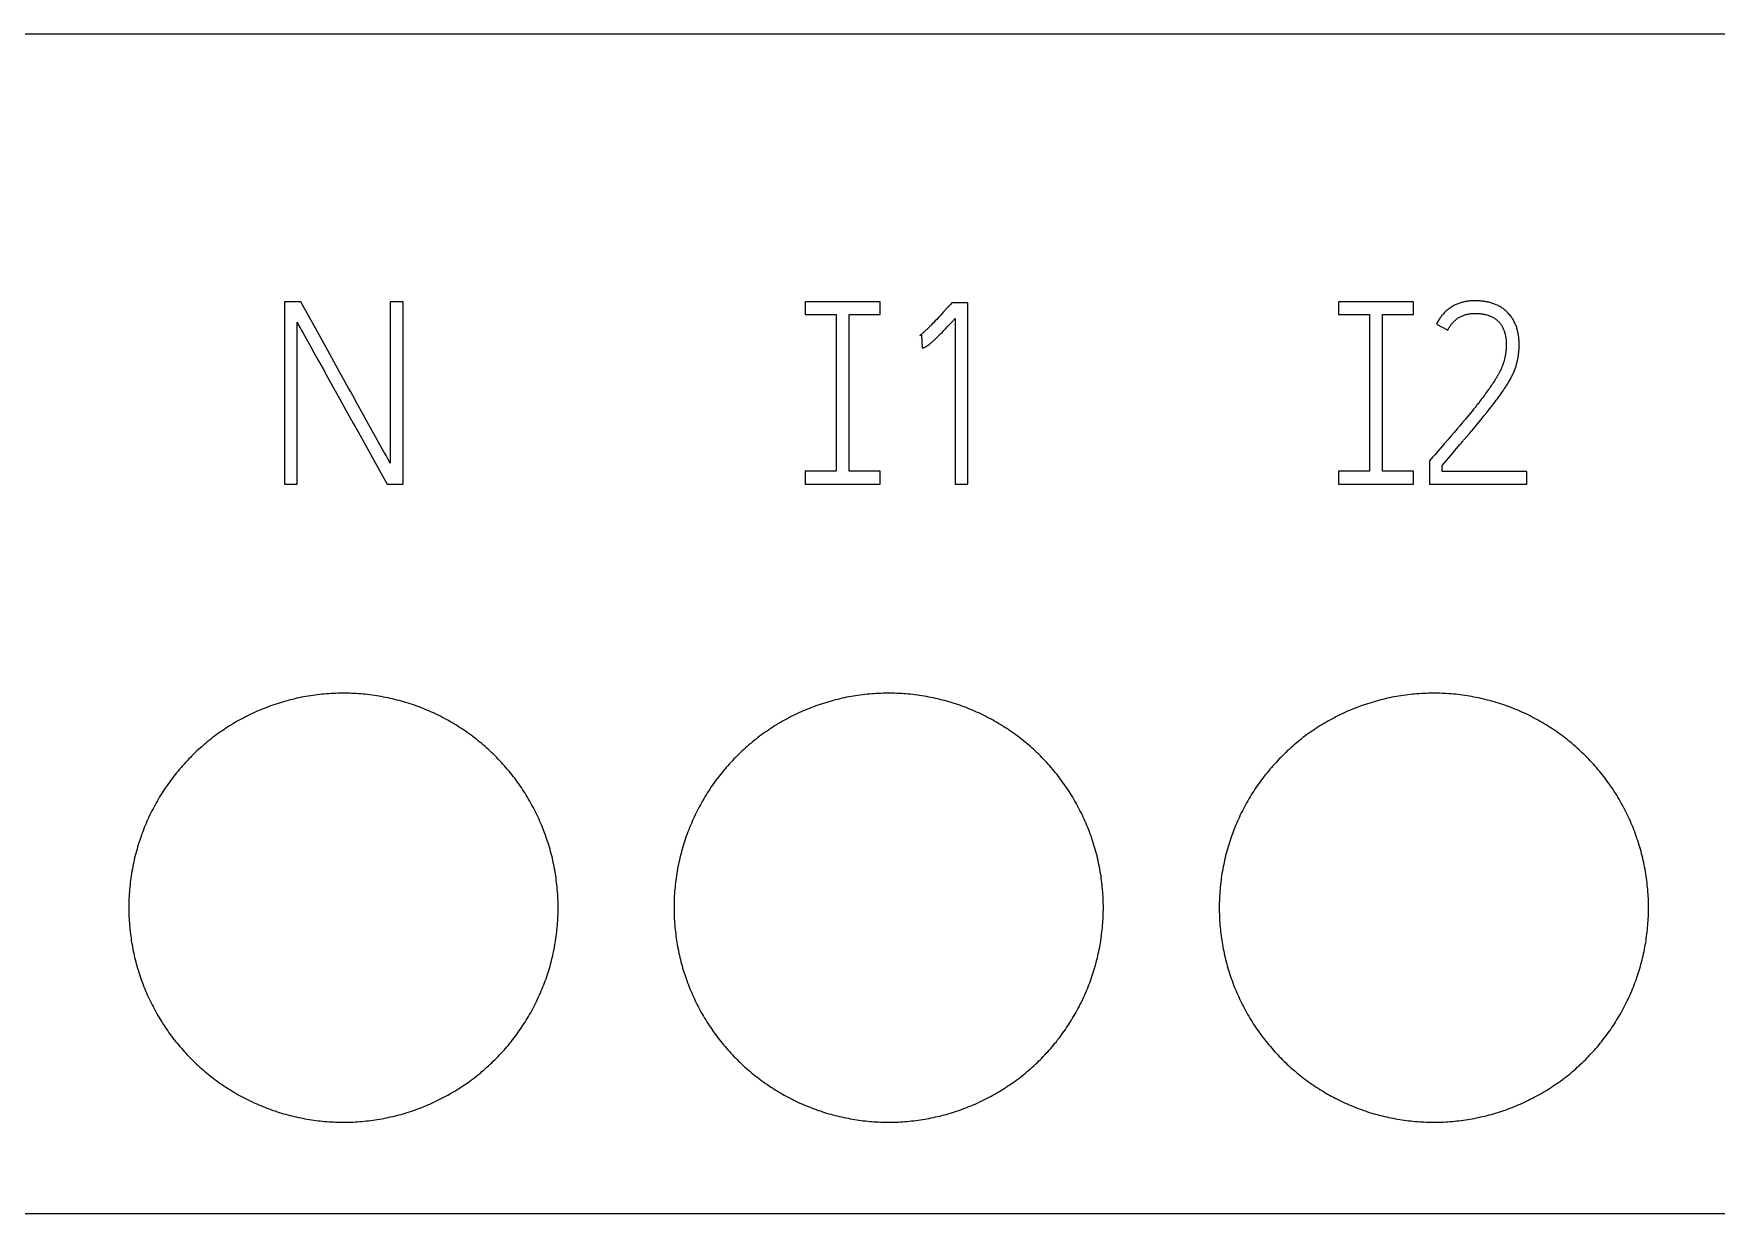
# Model space of a CAD drawing. Extents: x 0 to 420, y 0 to 297.
# Drawn here: x 116.96 to 132.64, y 219.64 to 230.64 of the extents above; entities that cross this region are included whole.
import ezdxf

# ---------------------------------------------------------------- set-up
doc = ezdxf.new("R2010")
doc.units = 0
doc.header["$LTSCALE"] = 23.1
doc.layers.add('10000_FRONT', color=7, linetype='CONTINUOUS')
doc.layers.add('10500_FRONT_LABELING', color=7, linetype='CONTINUOUS')

msp = doc.modelspace()

# ---------------------------------------------------------------- linework, layer by layer
at = {"layer": '10000_FRONT', "color": 7, "linetype": 'CONTINUOUS'}
for p, q in [((109.716, 230.642), (145.216, 230.642)), ((109.716, 219.642), (145.216, 219.642))]:
    msp.add_line(p, q, dxfattribs=at)
for points in [[(121.846, 222.492), (121.846, 222.514), (121.845, 222.535), (121.845, 222.556), (121.844, 222.578), (121.843, 222.599), (121.842, 222.62), (121.84, 222.641), (121.838, 222.663), (121.836, 222.684), (121.834, 222.705), (121.832, 222.726), (121.829, 222.747), (121.827, 222.768), (121.824, 222.789), (121.82, 222.809), (121.817, 222.83), (121.813, 222.851), (121.809, 222.872), (121.805, 222.893), (121.801, 222.913), (121.796, 222.934), (121.792, 222.955), (121.787, 222.975), (121.781, 222.996), (121.776, 223.016), (121.77, 223.037), (121.764, 223.057), (121.758, 223.077), (121.752, 223.098), (121.745, 223.118), (121.738, 223.138), (121.731, 223.159), (121.724, 223.179), (121.717, 223.199), (121.709, 223.219), (121.701, 223.239), (121.693, 223.258), (121.685, 223.278), (121.676, 223.297), (121.668, 223.317), (121.659, 223.336), (121.65, 223.355), (121.641, 223.374), (121.631, 223.393), (121.622, 223.412), (121.612, 223.431), (121.602, 223.449), (121.592, 223.468), (121.581, 223.486), (121.571, 223.505), (121.56, 223.523), (121.549, 223.541), (121.538, 223.559), (121.526, 223.577), (121.515, 223.594), (121.503, 223.612), (121.491, 223.63), (121.479, 223.647), (121.466, 223.664), (121.454, 223.682), (121.441, 223.699), (121.428, 223.716), (121.415, 223.733), (121.401, 223.749), (121.388, 223.766), (121.374, 223.782), (121.36, 223.799), (121.346, 223.815), (121.332, 223.831), (121.318, 223.846), (121.303, 223.862), (121.288, 223.877), (121.274, 223.893), (121.259, 223.908), (121.244, 223.923), (121.228, 223.937), (121.213, 223.952), (121.197, 223.966), (121.182, 223.981), (121.166, 223.995), (121.15, 224.009), (121.134, 224.022), (121.117, 224.036), (121.101, 224.049), (121.084, 224.063), (121.068, 224.076), (121.051, 224.089), (121.034, 224.101), (121.017, 224.114), (120.999, 224.126), (120.982, 224.138), (120.964, 224.15), (120.946, 224.162), (120.928, 224.174), (120.91, 224.186), (120.892, 224.197), (120.873, 224.208), (120.855, 224.219), (120.836, 224.23), (120.818, 224.24), (120.799, 224.25), (120.78, 224.261), (120.761, 224.27), (120.742, 224.28), (120.723, 224.29), (120.704, 224.299), (120.685, 224.308), (120.665, 224.317), (120.646, 224.325), (120.627, 224.334), (120.607, 224.342), (120.587, 224.35), (120.567, 224.358), (120.548, 224.365), (120.528, 224.372), (120.508, 224.38), (120.488, 224.387), (120.467, 224.393), (120.447, 224.4), (120.427, 224.406), (120.406, 224.412), (120.386, 224.418), (120.365, 224.424), (120.344, 224.429), (120.324, 224.434), (120.303, 224.439), (120.282, 224.444), (120.261, 224.449), (120.24, 224.453), (120.218, 224.457), (120.197, 224.461), (120.176, 224.465), (120.155, 224.468), (120.134, 224.471), (120.113, 224.474), (120.092, 224.477), (120.07, 224.48), (120.049, 224.482), (120.028, 224.484), (120.007, 224.486), (119.986, 224.487), (119.964, 224.489), (119.943, 224.49), (119.922, 224.491), (119.901, 224.492), (119.879, 224.492), (119.858, 224.492), (119.837, 224.492), (119.816, 224.492), (119.794, 224.492), (119.773, 224.491), (119.752, 224.49), (119.73, 224.489), (119.709, 224.488), (119.688, 224.486), (119.666, 224.484), (119.645, 224.482), (119.623, 224.48), (119.602, 224.477), (119.581, 224.475), (119.559, 224.472), (119.538, 224.469), (119.517, 224.465), (119.496, 224.462), (119.475, 224.458), (119.454, 224.454), (119.433, 224.449), (119.412, 224.445), (119.391, 224.44), (119.371, 224.435), (119.35, 224.43), (119.329, 224.425), (119.309, 224.419), (119.288, 224.413), (119.268, 224.407), (119.248, 224.401), (119.227, 224.394), (119.207, 224.388), (119.187, 224.381), (119.167, 224.374), (119.147, 224.366), (119.127, 224.359), (119.107, 224.351), (119.088, 224.343), (119.068, 224.335), (119.048, 224.327), (119.029, 224.318), (119.009, 224.309), (118.99, 224.3), (118.97, 224.291), (118.951, 224.281), (118.932, 224.271), (118.913, 224.261), (118.894, 224.251), (118.875, 224.241), (118.856, 224.231), (118.838, 224.22), (118.82, 224.209), (118.801, 224.198)], [(126.926, 222.492), (126.926, 222.514), (126.925, 222.535), (126.925, 222.556), (126.924, 222.578), (126.923, 222.599), (126.922, 222.62), (126.92, 222.641), (126.918, 222.663), (126.916, 222.684), (126.914, 222.705), (126.912, 222.726), (126.909, 222.747), (126.907, 222.768), (126.904, 222.789), (126.9, 222.809), (126.897, 222.83), (126.893, 222.851), (126.889, 222.872), (126.885, 222.893), (126.881, 222.913), (126.876, 222.934), (126.872, 222.955), (126.867, 222.975), (126.861, 222.996), (126.856, 223.016), (126.85, 223.037), (126.844, 223.057), (126.838, 223.077), (126.832, 223.098), (126.825, 223.118), (126.818, 223.138), (126.811, 223.159), (126.804, 223.179), (126.797, 223.199), (126.789, 223.219), (126.781, 223.239), (126.773, 223.258), (126.765, 223.278), (126.756, 223.297), (126.748, 223.317), (126.739, 223.336), (126.73, 223.355), (126.721, 223.374), (126.711, 223.393), (126.702, 223.412), (126.692, 223.431), (126.682, 223.449), (126.672, 223.468), (126.661, 223.486), (126.651, 223.505), (126.64, 223.523), (126.629, 223.541), (126.618, 223.559), (126.606, 223.577), (126.595, 223.594), (126.583, 223.612), (126.571, 223.63), (126.559, 223.647), (126.546, 223.664), (126.534, 223.682), (126.521, 223.699), (126.508, 223.716), (126.495, 223.733), (126.481, 223.749), (126.468, 223.766), (126.454, 223.782), (126.44, 223.799), (126.426, 223.815), (126.412, 223.831), (126.398, 223.846), (126.383, 223.862), (126.368, 223.877), (126.354, 223.893), (126.339, 223.908), (126.324, 223.923), (126.308, 223.937), (126.293, 223.952), (126.277, 223.966), (126.262, 223.981), (126.246, 223.995), (126.23, 224.009), (126.214, 224.022), (126.197, 224.036), (126.181, 224.049), (126.164, 224.063), (126.148, 224.076), (126.131, 224.089), (126.114, 224.101), (126.097, 224.114), (126.079, 224.126), (126.062, 224.138), (126.044, 224.15), (126.026, 224.162), (126.008, 224.174), (125.99, 224.186), (125.972, 224.197), (125.953, 224.208), (125.935, 224.219), (125.916, 224.23), (125.898, 224.24), (125.879, 224.25), (125.86, 224.261), (125.841, 224.27), (125.822, 224.28), (125.803, 224.29), (125.784, 224.299), (125.765, 224.308), (125.745, 224.317), (125.726, 224.325), (125.707, 224.334), (125.687, 224.342), (125.667, 224.35), (125.647, 224.358), (125.628, 224.365), (125.608, 224.372), (125.588, 224.38), (125.568, 224.387), (125.547, 224.393), (125.527, 224.4), (125.507, 224.406), (125.486, 224.412), (125.466, 224.418), (125.445, 224.424), (125.424, 224.429), (125.404, 224.434), (125.383, 224.439), (125.362, 224.444), (125.341, 224.449), (125.32, 224.453), (125.298, 224.457), (125.277, 224.461), (125.256, 224.465), (125.235, 224.468), (125.214, 224.471), (125.193, 224.474), (125.172, 224.477), (125.15, 224.48), (125.129, 224.482), (125.108, 224.484), (125.087, 224.486), (125.066, 224.487), (125.044, 224.489), (125.023, 224.49), (125.002, 224.491), (124.981, 224.492), (124.959, 224.492), (124.938, 224.492), (124.917, 224.492), (124.896, 224.492), (124.874, 224.492), (124.853, 224.491), (124.832, 224.49), (124.81, 224.489), (124.789, 224.488), (124.768, 224.486), (124.746, 224.484), (124.725, 224.482), (124.703, 224.48), (124.682, 224.477), (124.661, 224.475), (124.639, 224.472), (124.618, 224.469), (124.597, 224.465), (124.576, 224.462), (124.555, 224.458), (124.534, 224.454), (124.513, 224.449), (124.492, 224.445), (124.471, 224.44), (124.451, 224.435), (124.43, 224.43), (124.409, 224.425), (124.389, 224.419), (124.368, 224.413), (124.348, 224.407), (124.328, 224.401), (124.307, 224.394), (124.287, 224.388), (124.267, 224.381), (124.247, 224.374), (124.227, 224.366), (124.207, 224.359), (124.187, 224.351), (124.168, 224.343), (124.148, 224.335), (124.128, 224.327), (124.109, 224.318), (124.089, 224.309), (124.07, 224.3), (124.05, 224.291), (124.031, 224.281), (124.012, 224.271), (123.993, 224.261), (123.974, 224.251), (123.955, 224.241), (123.936, 224.231), (123.918, 224.22), (123.9, 224.209), (123.881, 224.198)], [(132.006, 222.492), (132.006, 222.514), (132.005, 222.535), (132.005, 222.556), (132.004, 222.578), (132.003, 222.599), (132.002, 222.62), (132, 222.641), (131.998, 222.663), (131.996, 222.684), (131.994, 222.705), (131.992, 222.726), (131.989, 222.747), (131.987, 222.768), (131.984, 222.789), (131.98, 222.809), (131.977, 222.83), (131.973, 222.851), (131.969, 222.872), (131.965, 222.893), (131.961, 222.913), (131.956, 222.934), (131.952, 222.955), (131.947, 222.975), (131.941, 222.996), (131.936, 223.016), (131.93, 223.037), (131.924, 223.057), (131.918, 223.077), (131.912, 223.098), (131.905, 223.118), (131.898, 223.138), (131.891, 223.159), (131.884, 223.179), (131.877, 223.199), (131.869, 223.219), (131.861, 223.239), (131.853, 223.258), (131.845, 223.278), (131.836, 223.297), (131.828, 223.317), (131.819, 223.336), (131.81, 223.355), (131.801, 223.374), (131.791, 223.393), (131.782, 223.412), (131.772, 223.431), (131.762, 223.449), (131.752, 223.468), (131.741, 223.486), (131.731, 223.505), (131.72, 223.523), (131.709, 223.541), (131.698, 223.559), (131.686, 223.577), (131.675, 223.594), (131.663, 223.612), (131.651, 223.63), (131.639, 223.647), (131.626, 223.664), (131.614, 223.682), (131.601, 223.699), (131.588, 223.716), (131.575, 223.733), (131.561, 223.749), (131.548, 223.766), (131.534, 223.782), (131.52, 223.799), (131.506, 223.815), (131.492, 223.831), (131.478, 223.846), (131.463, 223.862), (131.448, 223.877), (131.434, 223.893), (131.419, 223.908), (131.404, 223.923), (131.388, 223.937), (131.373, 223.952), (131.357, 223.966), (131.342, 223.981), (131.326, 223.995), (131.31, 224.009), (131.294, 224.022), (131.277, 224.036), (131.261, 224.049), (131.244, 224.063), (131.228, 224.076), (131.211, 224.089), (131.194, 224.101), (131.177, 224.114), (131.159, 224.126), (131.142, 224.138), (131.124, 224.15), (131.106, 224.162), (131.088, 224.174), (131.07, 224.186), (131.052, 224.197), (131.033, 224.208), (131.015, 224.219), (130.996, 224.23), (130.978, 224.24), (130.959, 224.25), (130.94, 224.261), (130.921, 224.27), (130.902, 224.28), (130.883, 224.29), (130.864, 224.299), (130.845, 224.308), (130.825, 224.317), (130.806, 224.325), (130.787, 224.334), (130.767, 224.342), (130.747, 224.35), (130.727, 224.358), (130.708, 224.365), (130.688, 224.372), (130.668, 224.38), (130.648, 224.387), (130.627, 224.393), (130.607, 224.4), (130.587, 224.406), (130.566, 224.412), (130.546, 224.418), (130.525, 224.424), (130.504, 224.429), (130.484, 224.434), (130.463, 224.439), (130.442, 224.444), (130.421, 224.449), (130.4, 224.453), (130.378, 224.457), (130.357, 224.461), (130.336, 224.465), (130.315, 224.468), (130.294, 224.471), (130.273, 224.474), (130.252, 224.477), (130.23, 224.48), (130.209, 224.482), (130.188, 224.484), (130.167, 224.486), (130.146, 224.487), (130.124, 224.489), (130.103, 224.49), (130.082, 224.491), (130.061, 224.492), (130.039, 224.492), (130.018, 224.492), (129.997, 224.492), (129.976, 224.492), (129.954, 224.492), (129.933, 224.491), (129.912, 224.49), (129.89, 224.489), (129.869, 224.488), (129.848, 224.486), (129.826, 224.484), (129.805, 224.482), (129.783, 224.48), (129.762, 224.477), (129.741, 224.475), (129.719, 224.472), (129.698, 224.469), (129.677, 224.465), (129.656, 224.462), (129.635, 224.458), (129.614, 224.454), (129.593, 224.449), (129.572, 224.445), (129.551, 224.44), (129.531, 224.435), (129.51, 224.43), (129.489, 224.425), (129.469, 224.419), (129.448, 224.413), (129.428, 224.407), (129.408, 224.401), (129.387, 224.394), (129.367, 224.388), (129.347, 224.381), (129.327, 224.374), (129.307, 224.366), (129.287, 224.359), (129.267, 224.351), (129.248, 224.343), (129.228, 224.335), (129.208, 224.327), (129.189, 224.318), (129.169, 224.309), (129.15, 224.3), (129.13, 224.291), (129.111, 224.281), (129.092, 224.271), (129.073, 224.261), (129.054, 224.251), (129.035, 224.241), (129.016, 224.231), (128.998, 224.22), (128.98, 224.209), (128.961, 224.198)], [(118.801, 224.198), (118.783, 224.187), (118.765, 224.175), (118.747, 224.164), (118.73, 224.152), (118.712, 224.14), (118.695, 224.128), (118.677, 224.116), (118.66, 224.103), (118.643, 224.091), (118.626, 224.078), (118.61, 224.065), (118.593, 224.052), (118.577, 224.038), (118.56, 224.025), (118.544, 224.011), (118.528, 223.997), (118.512, 223.983), (118.496, 223.968), (118.48, 223.954), (118.465, 223.939), (118.449, 223.924), (118.434, 223.909), (118.419, 223.894), (118.404, 223.879), (118.389, 223.863), (118.375, 223.847), (118.36, 223.832), (118.346, 223.816), (118.332, 223.8), (118.318, 223.784), (118.305, 223.767), (118.291, 223.751), (118.278, 223.734), (118.265, 223.718), (118.252, 223.701), (118.239, 223.684), (118.227, 223.667), (118.214, 223.649), (118.202, 223.632), (118.19, 223.615), (118.178, 223.597), (118.167, 223.579), (118.155, 223.562), (118.144, 223.544), (118.133, 223.525), (118.122, 223.507), (118.112, 223.489), (118.101, 223.47), (118.091, 223.452), (118.081, 223.433), (118.071, 223.414), (118.061, 223.395), (118.051, 223.376), (118.042, 223.357), (118.033, 223.337), (118.024, 223.318), (118.015, 223.298), (118.007, 223.279), (117.998, 223.259), (117.99, 223.239), (117.983, 223.22), (117.975, 223.2), (117.968, 223.18), (117.96, 223.16), (117.953, 223.14), (117.947, 223.12), (117.94, 223.1), (117.934, 223.08), (117.928, 223.059), (117.922, 223.039), (117.916, 223.019), (117.911, 222.998), (117.905, 222.978), (117.9, 222.957), (117.896, 222.937), (117.891, 222.916), (117.887, 222.895), (117.882, 222.875), (117.879, 222.854), (117.875, 222.833), (117.871, 222.812), (117.868, 222.791), (117.865, 222.77), (117.862, 222.749), (117.859, 222.727), (117.857, 222.706), (117.855, 222.685), (117.853, 222.663), (117.851, 222.642), (117.85, 222.621), (117.848, 222.599), (117.847, 222.578), (117.847, 222.557), (117.846, 222.535), (117.846, 222.514), (117.846, 222.492)], [(123.881, 224.198), (123.863, 224.187), (123.845, 224.175), (123.827, 224.164), (123.81, 224.152), (123.792, 224.14), (123.775, 224.128), (123.757, 224.116), (123.74, 224.103), (123.723, 224.091), (123.706, 224.078), (123.69, 224.065), (123.673, 224.052), (123.657, 224.038), (123.64, 224.025), (123.624, 224.011), (123.608, 223.997), (123.592, 223.983), (123.576, 223.968), (123.56, 223.954), (123.545, 223.939), (123.529, 223.924), (123.514, 223.909), (123.499, 223.894), (123.484, 223.879), (123.469, 223.863), (123.455, 223.847), (123.44, 223.832), (123.426, 223.816), (123.412, 223.8), (123.398, 223.784), (123.385, 223.767), (123.371, 223.751), (123.358, 223.734), (123.345, 223.718), (123.332, 223.701), (123.319, 223.684), (123.307, 223.667), (123.294, 223.649), (123.282, 223.632), (123.27, 223.615), (123.258, 223.597), (123.247, 223.579), (123.235, 223.562), (123.224, 223.544), (123.213, 223.525), (123.202, 223.507), (123.192, 223.489), (123.181, 223.47), (123.171, 223.452), (123.161, 223.433), (123.151, 223.414), (123.141, 223.395), (123.131, 223.376), (123.122, 223.357), (123.113, 223.337), (123.104, 223.318), (123.095, 223.298), (123.087, 223.279), (123.078, 223.259), (123.07, 223.239), (123.063, 223.22), (123.055, 223.2), (123.048, 223.18), (123.04, 223.16), (123.033, 223.14), (123.027, 223.12), (123.02, 223.1), (123.014, 223.08), (123.008, 223.059), (123.002, 223.039), (122.996, 223.019), (122.991, 222.998), (122.985, 222.978), (122.98, 222.957), (122.976, 222.937), (122.971, 222.916), (122.967, 222.895), (122.962, 222.875), (122.959, 222.854), (122.955, 222.833), (122.951, 222.812), (122.948, 222.791), (122.945, 222.77), (122.942, 222.749), (122.939, 222.727), (122.937, 222.706), (122.935, 222.685), (122.933, 222.663), (122.931, 222.642), (122.93, 222.621), (122.928, 222.599), (122.927, 222.578), (122.927, 222.557), (122.926, 222.535), (122.926, 222.514), (122.926, 222.492)], [(128.961, 224.198), (128.943, 224.187), (128.925, 224.175), (128.907, 224.164), (128.89, 224.152), (128.872, 224.14), (128.855, 224.128), (128.837, 224.116), (128.82, 224.103), (128.803, 224.091), (128.786, 224.078), (128.77, 224.065), (128.753, 224.052), (128.737, 224.038), (128.72, 224.025), (128.704, 224.011), (128.688, 223.997), (128.672, 223.983), (128.656, 223.968), (128.64, 223.954), (128.625, 223.939), (128.609, 223.924), (128.594, 223.909), (128.579, 223.894), (128.564, 223.879), (128.549, 223.863), (128.535, 223.847), (128.52, 223.832), (128.506, 223.816), (128.492, 223.8), (128.478, 223.784), (128.465, 223.767), (128.451, 223.751), (128.438, 223.734), (128.425, 223.718), (128.412, 223.701), (128.399, 223.684), (128.387, 223.667), (128.374, 223.649), (128.362, 223.632), (128.35, 223.615), (128.338, 223.597), (128.327, 223.579), (128.315, 223.562), (128.304, 223.544), (128.293, 223.525), (128.282, 223.507), (128.272, 223.489), (128.261, 223.47), (128.251, 223.452), (128.241, 223.433), (128.231, 223.414), (128.221, 223.395), (128.211, 223.376), (128.202, 223.357), (128.193, 223.337), (128.184, 223.318), (128.175, 223.298), (128.167, 223.279), (128.158, 223.259), (128.15, 223.239), (128.143, 223.22), (128.135, 223.2), (128.128, 223.18), (128.12, 223.16), (128.113, 223.14), (128.107, 223.12), (128.1, 223.1), (128.094, 223.08), (128.088, 223.059), (128.082, 223.039), (128.076, 223.019), (128.071, 222.998), (128.065, 222.978), (128.06, 222.957), (128.056, 222.937), (128.051, 222.916), (128.047, 222.895), (128.042, 222.875), (128.039, 222.854), (128.035, 222.833), (128.031, 222.812), (128.028, 222.791), (128.025, 222.77), (128.022, 222.749), (128.019, 222.727), (128.017, 222.706), (128.015, 222.685), (128.013, 222.663), (128.011, 222.642), (128.01, 222.621), (128.008, 222.599), (128.007, 222.578), (128.007, 222.557), (128.006, 222.535), (128.006, 222.514), (128.006, 222.492)], [(117.846, 222.492), (117.846, 222.472), (117.846, 222.451), (117.847, 222.431), (117.847, 222.41), (117.848, 222.39), (117.849, 222.37), (117.851, 222.349), (117.852, 222.329), (117.854, 222.309), (117.856, 222.288), (117.858, 222.268), (117.861, 222.248), (117.863, 222.228), (117.866, 222.208), (117.869, 222.188), (117.872, 222.168), (117.876, 222.148), (117.879, 222.128), (117.883, 222.108), (117.887, 222.088), (117.891, 222.068), (117.896, 222.048), (117.9, 222.028), (117.905, 222.008), (117.91, 221.989), (117.915, 221.969), (117.921, 221.949), (117.926, 221.93), (117.932, 221.91), (117.938, 221.891), (117.945, 221.871), (117.951, 221.851), (117.958, 221.832), (117.965, 221.813), (117.972, 221.793), (117.979, 221.774), (117.986, 221.755), (117.994, 221.736), (118.002, 221.717), (118.01, 221.698), (118.018, 221.68), (118.027, 221.661), (118.035, 221.643), (118.044, 221.624), (118.053, 221.606), (118.062, 221.588), (118.071, 221.57), (118.081, 221.552), (118.09, 221.534), (118.1, 221.516), (118.11, 221.498), (118.12, 221.481), (118.131, 221.463), (118.141, 221.446), (118.152, 221.429), (118.163, 221.411), (118.174, 221.394), (118.185, 221.377), (118.197, 221.36), (118.208, 221.344), (118.22, 221.327), (118.232, 221.31), (118.244, 221.294), (118.257, 221.277), (118.269, 221.261), (118.282, 221.245), (118.295, 221.229), (118.308, 221.213), (118.322, 221.197), (118.335, 221.182), (118.348, 221.166), (118.362, 221.151), (118.376, 221.136), (118.39, 221.121), (118.404, 221.106), (118.418, 221.092), (118.433, 221.077), (118.447, 221.063), (118.462, 221.049), (118.476, 221.034), (118.491, 221.021), (118.506, 221.007), (118.522, 220.993), (118.537, 220.98), (118.552, 220.967), (118.568, 220.954), (118.584, 220.941), (118.6, 220.928), (118.616, 220.915), (118.632, 220.903), (118.648, 220.89), (118.665, 220.878), (118.681, 220.866), (118.698, 220.854), (118.715, 220.843), (118.732, 220.831), (118.749, 220.82), (118.766, 220.809), (118.784, 220.798), (118.801, 220.787), (118.819, 220.776), (118.837, 220.766), (118.855, 220.755), (118.872, 220.745), (118.89, 220.735), (118.909, 220.726), (118.927, 220.716), (118.945, 220.707), (118.963, 220.698), (118.982, 220.689), (119, 220.68), (119.019, 220.671), (119.037, 220.663), (119.056, 220.655), (119.075, 220.647), (119.094, 220.639), (119.113, 220.632), (119.132, 220.624), (119.151, 220.617), (119.17, 220.61), (119.189, 220.603), (119.209, 220.597), (119.228, 220.59), (119.247, 220.584), (119.267, 220.578), (119.287, 220.572), (119.306, 220.566), (119.326, 220.561), (119.346, 220.556), (119.366, 220.551), (119.386, 220.546), (119.406, 220.541), (119.427, 220.537), (119.447, 220.533), (119.467, 220.529), (119.487, 220.525), (119.508, 220.521), (119.528, 220.518), (119.548, 220.515), (119.569, 220.512), (119.589, 220.509), (119.609, 220.506), (119.63, 220.504), (119.65, 220.502), (119.67, 220.5), (119.691, 220.498), (119.711, 220.497), (119.731, 220.496), (119.752, 220.495), (119.772, 220.494), (119.793, 220.493), (119.813, 220.493), (119.833, 220.492), (119.854, 220.492), (119.874, 220.493), (119.895, 220.493), (119.915, 220.494), (119.936, 220.494), (119.956, 220.495), (119.977, 220.497), (119.997, 220.498), (120.018, 220.5), (120.038, 220.502), (120.059, 220.504), (120.08, 220.506), (120.1, 220.509), (120.121, 220.511), (120.141, 220.514), (120.161, 220.517), (120.182, 220.521), (120.202, 220.524), (120.222, 220.528), (120.242, 220.532), (120.262, 220.536), (120.282, 220.541), (120.302, 220.545), (120.322, 220.55), (120.342, 220.555), (120.362, 220.56), (120.382, 220.565), (120.401, 220.571), (120.421, 220.577), (120.44, 220.583), (120.46, 220.589), (120.479, 220.595), (120.498, 220.602), (120.518, 220.609), (120.537, 220.616), (120.556, 220.623), (120.575, 220.63), (120.594, 220.638), (120.613, 220.646), (120.632, 220.654), (120.651, 220.662), (120.67, 220.67), (120.689, 220.679), (120.707, 220.688), (120.726, 220.697), (120.744, 220.706)], [(120.744, 220.706), (120.763, 220.715), (120.781, 220.725), (120.799, 220.734), (120.817, 220.744), (120.835, 220.754), (120.853, 220.765), (120.871, 220.775), (120.888, 220.786), (120.906, 220.796), (120.923, 220.807), (120.94, 220.818), (120.957, 220.83), (120.974, 220.841), (120.991, 220.853), (121.007, 220.864), (121.024, 220.876), (121.04, 220.888), (121.057, 220.901), (121.073, 220.913), (121.089, 220.926), (121.105, 220.938), (121.121, 220.951), (121.136, 220.964), (121.152, 220.978), (121.167, 220.991), (121.182, 221.005), (121.198, 221.019), (121.213, 221.033), (121.228, 221.047), (121.242, 221.061), (121.257, 221.075), (121.272, 221.09), (121.286, 221.105), (121.3, 221.12), (121.314, 221.135), (121.328, 221.15), (121.342, 221.165), (121.355, 221.181), (121.369, 221.196), (121.382, 221.212), (121.395, 221.228), (121.408, 221.243), (121.42, 221.259), (121.433, 221.276), (121.445, 221.292), (121.457, 221.308), (121.469, 221.325), (121.481, 221.341), (121.493, 221.358), (121.504, 221.375), (121.515, 221.392), (121.527, 221.409), (121.538, 221.426), (121.548, 221.443), (121.559, 221.461), (121.569, 221.478), (121.58, 221.496), (121.59, 221.513), (121.6, 221.531), (121.609, 221.549), (121.619, 221.567), (121.628, 221.586), (121.638, 221.604), (121.647, 221.623), (121.655, 221.641), (121.664, 221.66), (121.673, 221.679), (121.681, 221.697), (121.689, 221.716), (121.697, 221.735), (121.704, 221.754), (121.712, 221.773), (121.719, 221.792), (121.726, 221.811), (121.733, 221.83), (121.74, 221.85), (121.746, 221.869), (121.752, 221.888), (121.758, 221.908), (121.764, 221.927), (121.77, 221.947), (121.775, 221.966), (121.78, 221.986), (121.785, 222.006), (121.79, 222.025), (121.795, 222.045), (121.799, 222.065), (121.804, 222.085), (121.808, 222.105), (121.812, 222.125), (121.815, 222.145), (121.819, 222.165), (121.822, 222.185), (121.825, 222.205), (121.828, 222.226), (121.83, 222.246), (121.833, 222.267), (121.835, 222.287), (121.837, 222.307), (121.839, 222.328), (121.84, 222.349), (121.842, 222.369), (121.843, 222.39), (121.844, 222.41), (121.845, 222.431), (121.845, 222.451), (121.846, 222.472), (121.846, 222.492)], [(122.926, 222.492), (122.926, 222.472), (122.926, 222.451), (122.927, 222.431), (122.927, 222.41), (122.928, 222.39), (122.929, 222.37), (122.931, 222.349), (122.932, 222.329), (122.934, 222.309), (122.936, 222.288), (122.938, 222.268), (122.941, 222.248), (122.943, 222.228), (122.946, 222.208), (122.949, 222.188), (122.952, 222.168), (122.956, 222.148), (122.959, 222.128), (122.963, 222.108), (122.967, 222.088), (122.971, 222.068), (122.976, 222.048), (122.98, 222.028), (122.985, 222.008), (122.99, 221.989), (122.995, 221.969), (123.001, 221.949), (123.006, 221.93), (123.012, 221.91), (123.018, 221.891), (123.025, 221.871), (123.031, 221.851), (123.038, 221.832), (123.045, 221.813), (123.052, 221.793), (123.059, 221.774), (123.066, 221.755), (123.074, 221.736), (123.082, 221.717), (123.09, 221.698), (123.098, 221.68), (123.107, 221.661), (123.115, 221.643), (123.124, 221.624), (123.133, 221.606), (123.142, 221.588), (123.151, 221.57), (123.161, 221.552), (123.17, 221.534), (123.18, 221.516), (123.19, 221.498), (123.2, 221.481), (123.211, 221.463), (123.221, 221.446), (123.232, 221.429), (123.243, 221.411), (123.254, 221.394), (123.265, 221.377), (123.277, 221.36), (123.288, 221.344), (123.3, 221.327), (123.312, 221.31), (123.324, 221.294), (123.337, 221.277), (123.349, 221.261), (123.362, 221.245), (123.375, 221.229), (123.388, 221.213), (123.402, 221.197), (123.415, 221.182), (123.428, 221.166), (123.442, 221.151), (123.456, 221.136), (123.47, 221.121), (123.484, 221.106), (123.498, 221.092), (123.513, 221.077), (123.527, 221.063), (123.542, 221.049), (123.556, 221.034), (123.571, 221.021), (123.586, 221.007), (123.602, 220.993), (123.617, 220.98), (123.632, 220.967), (123.648, 220.954), (123.664, 220.941), (123.68, 220.928), (123.696, 220.915), (123.712, 220.903), (123.728, 220.89), (123.745, 220.878), (123.761, 220.866), (123.778, 220.854), (123.795, 220.843), (123.812, 220.831), (123.829, 220.82), (123.846, 220.809), (123.864, 220.798), (123.881, 220.787), (123.899, 220.776), (123.917, 220.766), (123.935, 220.755), (123.952, 220.745), (123.97, 220.735), (123.989, 220.726), (124.007, 220.716), (124.025, 220.707), (124.043, 220.698), (124.062, 220.689), (124.08, 220.68), (124.099, 220.671), (124.117, 220.663), (124.136, 220.655), (124.155, 220.647), (124.174, 220.639), (124.193, 220.632), (124.212, 220.624), (124.231, 220.617), (124.25, 220.61), (124.269, 220.603), (124.289, 220.597), (124.308, 220.59), (124.327, 220.584), (124.347, 220.578), (124.367, 220.572), (124.386, 220.566), (124.406, 220.561), (124.426, 220.556), (124.446, 220.551), (124.466, 220.546), (124.486, 220.541), (124.507, 220.537), (124.527, 220.533), (124.547, 220.529), (124.567, 220.525), (124.588, 220.521), (124.608, 220.518), (124.628, 220.515), (124.649, 220.512), (124.669, 220.509), (124.689, 220.506), (124.71, 220.504), (124.73, 220.502), (124.75, 220.5), (124.771, 220.498), (124.791, 220.497), (124.811, 220.496), (124.832, 220.495), (124.852, 220.494), (124.873, 220.493), (124.893, 220.493), (124.913, 220.492), (124.934, 220.492), (124.954, 220.493), (124.975, 220.493), (124.995, 220.494), (125.016, 220.494), (125.036, 220.495), (125.057, 220.497), (125.077, 220.498), (125.098, 220.5), (125.118, 220.502), (125.139, 220.504), (125.16, 220.506), (125.18, 220.509), (125.201, 220.511), (125.221, 220.514), (125.241, 220.517), (125.262, 220.521), (125.282, 220.524), (125.302, 220.528), (125.322, 220.532), (125.342, 220.536), (125.362, 220.541), (125.382, 220.545), (125.402, 220.55), (125.422, 220.555), (125.442, 220.56), (125.462, 220.565), (125.481, 220.571), (125.501, 220.577), (125.52, 220.583), (125.54, 220.589), (125.559, 220.595), (125.578, 220.602), (125.598, 220.609), (125.617, 220.616), (125.636, 220.623), (125.655, 220.63), (125.674, 220.638), (125.693, 220.646), (125.712, 220.654), (125.731, 220.662), (125.75, 220.67), (125.769, 220.679), (125.787, 220.688), (125.806, 220.697), (125.824, 220.706)], [(125.824, 220.706), (125.843, 220.715), (125.861, 220.725), (125.879, 220.734), (125.897, 220.744), (125.915, 220.754), (125.933, 220.765), (125.951, 220.775), (125.968, 220.786), (125.986, 220.796), (126.003, 220.807), (126.02, 220.818), (126.037, 220.83), (126.054, 220.841), (126.071, 220.853), (126.087, 220.864), (126.104, 220.876), (126.12, 220.888), (126.137, 220.901), (126.153, 220.913), (126.169, 220.926), (126.185, 220.938), (126.201, 220.951), (126.216, 220.964), (126.232, 220.978), (126.247, 220.991), (126.262, 221.005), (126.278, 221.019), (126.293, 221.033), (126.308, 221.047), (126.322, 221.061), (126.337, 221.075), (126.352, 221.09), (126.366, 221.105), (126.38, 221.12), (126.394, 221.135), (126.408, 221.15), (126.422, 221.165), (126.435, 221.181), (126.449, 221.196), (126.462, 221.212), (126.475, 221.228), (126.488, 221.243), (126.5, 221.259), (126.513, 221.276), (126.525, 221.292), (126.537, 221.308), (126.549, 221.325), (126.561, 221.341), (126.573, 221.358), (126.584, 221.375), (126.595, 221.392), (126.607, 221.409), (126.618, 221.426), (126.628, 221.443), (126.639, 221.461), (126.649, 221.478), (126.66, 221.496), (126.67, 221.513), (126.68, 221.531), (126.689, 221.549), (126.699, 221.567), (126.708, 221.586), (126.718, 221.604), (126.727, 221.623), (126.735, 221.641), (126.744, 221.66), (126.753, 221.679), (126.761, 221.697), (126.769, 221.716), (126.777, 221.735), (126.784, 221.754), (126.792, 221.773), (126.799, 221.792), (126.806, 221.811), (126.813, 221.83), (126.82, 221.85), (126.826, 221.869), (126.832, 221.888), (126.838, 221.908), (126.844, 221.927), (126.85, 221.947), (126.855, 221.966), (126.86, 221.986), (126.865, 222.006), (126.87, 222.025), (126.875, 222.045), (126.879, 222.065), (126.884, 222.085), (126.888, 222.105), (126.892, 222.125), (126.895, 222.145), (126.899, 222.165), (126.902, 222.185), (126.905, 222.205), (126.908, 222.226), (126.91, 222.246), (126.913, 222.267), (126.915, 222.287), (126.917, 222.307), (126.919, 222.328), (126.92, 222.349), (126.922, 222.369), (126.923, 222.39), (126.924, 222.41), (126.925, 222.431), (126.925, 222.451), (126.926, 222.472), (126.926, 222.492)], [(128.006, 222.492), (128.006, 222.472), (128.006, 222.451), (128.007, 222.431), (128.007, 222.41), (128.008, 222.39), (128.009, 222.37), (128.011, 222.349), (128.012, 222.329), (128.014, 222.309), (128.016, 222.288), (128.018, 222.268), (128.021, 222.248), (128.023, 222.228), (128.026, 222.208), (128.029, 222.188), (128.032, 222.168), (128.036, 222.148), (128.039, 222.128), (128.043, 222.108), (128.047, 222.088), (128.051, 222.068), (128.056, 222.048), (128.06, 222.028), (128.065, 222.008), (128.07, 221.989), (128.075, 221.969), (128.081, 221.949), (128.086, 221.93), (128.092, 221.91), (128.098, 221.891), (128.105, 221.871), (128.111, 221.851), (128.118, 221.832), (128.125, 221.813), (128.132, 221.793), (128.139, 221.774), (128.146, 221.755), (128.154, 221.736), (128.162, 221.717), (128.17, 221.698), (128.178, 221.68), (128.187, 221.661), (128.195, 221.643), (128.204, 221.624), (128.213, 221.606), (128.222, 221.588), (128.231, 221.57), (128.241, 221.552), (128.25, 221.534), (128.26, 221.516), (128.27, 221.498), (128.28, 221.481), (128.291, 221.463), (128.301, 221.446), (128.312, 221.429), (128.323, 221.411), (128.334, 221.394), (128.345, 221.377), (128.357, 221.36), (128.368, 221.344), (128.38, 221.327), (128.392, 221.31), (128.404, 221.294), (128.417, 221.277), (128.429, 221.261), (128.442, 221.245), (128.455, 221.229), (128.468, 221.213), (128.482, 221.197), (128.495, 221.182), (128.508, 221.166), (128.522, 221.151), (128.536, 221.136), (128.55, 221.121), (128.564, 221.106), (128.578, 221.092), (128.593, 221.077), (128.607, 221.063), (128.622, 221.049), (128.636, 221.034), (128.651, 221.021), (128.666, 221.007), (128.682, 220.993), (128.697, 220.98), (128.712, 220.967), (128.728, 220.954), (128.744, 220.941), (128.76, 220.928), (128.776, 220.915), (128.792, 220.903), (128.808, 220.89), (128.825, 220.878), (128.841, 220.866), (128.858, 220.854), (128.875, 220.843), (128.892, 220.831), (128.909, 220.82), (128.926, 220.809), (128.944, 220.798), (128.961, 220.787), (128.979, 220.776), (128.997, 220.766), (129.015, 220.755), (129.032, 220.745), (129.05, 220.735), (129.069, 220.726), (129.087, 220.716), (129.105, 220.707), (129.123, 220.698), (129.142, 220.689), (129.16, 220.68), (129.179, 220.671), (129.197, 220.663), (129.216, 220.655), (129.235, 220.647), (129.254, 220.639), (129.273, 220.632), (129.292, 220.624), (129.311, 220.617), (129.33, 220.61), (129.349, 220.603), (129.369, 220.597), (129.388, 220.59), (129.407, 220.584), (129.427, 220.578), (129.447, 220.572), (129.466, 220.566), (129.486, 220.561), (129.506, 220.556), (129.526, 220.551), (129.546, 220.546), (129.566, 220.541), (129.587, 220.537), (129.607, 220.533), (129.627, 220.529), (129.647, 220.525), (129.668, 220.521), (129.688, 220.518), (129.708, 220.515), (129.729, 220.512), (129.749, 220.509), (129.769, 220.506), (129.79, 220.504), (129.81, 220.502), (129.83, 220.5), (129.851, 220.498), (129.871, 220.497), (129.891, 220.496), (129.912, 220.495), (129.932, 220.494), (129.953, 220.493), (129.973, 220.493), (129.993, 220.492), (130.014, 220.492), (130.034, 220.493), (130.055, 220.493), (130.075, 220.494), (130.096, 220.494), (130.116, 220.495), (130.137, 220.497), (130.157, 220.498), (130.178, 220.5), (130.198, 220.502), (130.219, 220.504), (130.24, 220.506), (130.26, 220.509), (130.281, 220.511), (130.301, 220.514), (130.321, 220.517), (130.342, 220.521), (130.362, 220.524), (130.382, 220.528), (130.402, 220.532), (130.422, 220.536), (130.442, 220.541), (130.462, 220.545), (130.482, 220.55), (130.502, 220.555), (130.522, 220.56), (130.542, 220.565), (130.561, 220.571), (130.581, 220.577), (130.6, 220.583), (130.62, 220.589), (130.639, 220.595), (130.658, 220.602), (130.678, 220.609), (130.697, 220.616), (130.716, 220.623), (130.735, 220.63), (130.754, 220.638), (130.773, 220.646), (130.792, 220.654), (130.811, 220.662), (130.83, 220.67), (130.849, 220.679), (130.867, 220.688), (130.886, 220.697), (130.904, 220.706)], [(130.904, 220.706), (130.923, 220.715), (130.941, 220.725), (130.959, 220.734), (130.977, 220.744), (130.995, 220.754), (131.013, 220.765), (131.031, 220.775), (131.048, 220.786), (131.066, 220.796), (131.083, 220.807), (131.1, 220.818), (131.117, 220.83), (131.134, 220.841), (131.151, 220.853), (131.167, 220.864), (131.184, 220.876), (131.2, 220.888), (131.217, 220.901), (131.233, 220.913), (131.249, 220.926), (131.265, 220.938), (131.281, 220.951), (131.296, 220.964), (131.312, 220.978), (131.327, 220.991), (131.342, 221.005), (131.358, 221.019), (131.373, 221.033), (131.388, 221.047), (131.402, 221.061), (131.417, 221.075), (131.432, 221.09), (131.446, 221.105), (131.46, 221.12), (131.474, 221.135), (131.488, 221.15), (131.502, 221.165), (131.515, 221.181), (131.529, 221.196), (131.542, 221.212), (131.555, 221.228), (131.568, 221.243), (131.58, 221.259), (131.593, 221.276), (131.605, 221.292), (131.617, 221.308), (131.629, 221.325), (131.641, 221.341), (131.653, 221.358), (131.664, 221.375), (131.675, 221.392), (131.687, 221.409), (131.698, 221.426), (131.708, 221.443), (131.719, 221.461), (131.729, 221.478), (131.74, 221.496), (131.75, 221.513), (131.76, 221.531), (131.769, 221.549), (131.779, 221.567), (131.788, 221.586), (131.798, 221.604), (131.807, 221.623), (131.815, 221.641), (131.824, 221.66), (131.833, 221.679), (131.841, 221.697), (131.849, 221.716), (131.857, 221.735), (131.864, 221.754), (131.872, 221.773), (131.879, 221.792), (131.886, 221.811), (131.893, 221.83), (131.9, 221.85), (131.906, 221.869), (131.912, 221.888), (131.918, 221.908), (131.924, 221.927), (131.93, 221.947), (131.935, 221.966), (131.94, 221.986), (131.945, 222.006), (131.95, 222.025), (131.955, 222.045), (131.959, 222.065), (131.964, 222.085), (131.968, 222.105), (131.972, 222.125), (131.975, 222.145), (131.979, 222.165), (131.982, 222.185), (131.985, 222.205), (131.988, 222.226), (131.99, 222.246), (131.993, 222.267), (131.995, 222.287), (131.997, 222.307), (131.999, 222.328), (132, 222.349), (132.002, 222.369), (132.003, 222.39), (132.004, 222.41), (132.005, 222.431), (132.005, 222.451), (132.006, 222.472), (132.006, 222.492)]]:
    msp.add_lwpolyline(points, dxfattribs=at)
at = {"layer": '10500_FRONT_LABELING', "color": 7, "linetype": 'CONTINUOUS'}
for p, q in [((119.296, 228.142), (119.296, 226.442)), ((119.449, 228.142), (119.296, 228.142)), ((120.281, 228.142), (120.281, 226.638)), ((120.401, 228.142), (120.281, 228.142)), ((120.401, 226.442), (120.401, 228.142)), ((124.146, 228.142), (124.146, 228.022)), ((124.846, 228.142), (124.146, 228.142)), ((124.846, 228.022), (124.846, 228.142)), ((125.515, 228.133), (125.499, 228.114)), ((125.664, 228.133), (125.515, 228.133)), ((125.664, 226.44), (125.664, 228.133)), ((129.116, 228.142), (129.116, 228.022)), ((129.816, 228.142), (129.116, 228.142)), ((129.816, 228.022), (129.816, 228.142)), ((124.146, 228.022), (124.436, 228.022)), ((124.436, 228.022), (124.436, 226.562)), ((124.556, 226.562), (124.556, 228.022)), ((124.556, 228.022), (124.846, 228.022)), ((125.376, 227.981), (125.359, 227.963)), ((125.392, 227.998), (125.376, 227.981)), ((125.408, 228.015), (125.392, 227.998)), ((125.424, 228.032), (125.408, 228.015)), ((125.44, 228.05), (125.424, 228.032)), ((125.504, 227.942), (125.546, 227.987)), ((125.546, 227.987), (125.546, 226.44)), ((129.116, 228.022), (129.406, 228.022)), ((129.406, 228.022), (129.406, 226.562)), ((129.526, 226.562), (129.526, 228.022)), ((129.526, 228.022), (129.816, 228.022)), ((119.414, 226.442), (119.414, 227.951)), ((119.7, 227.687), (119.584, 227.897)), ((125.216, 227.829), (125.23, 227.833)), ((125.23, 227.833), (125.237, 227.713)), ((125.332, 227.935), (125.321, 227.924)), ((125.343, 227.946), (125.332, 227.935)), ((125.359, 227.963), (125.343, 227.946)), ((125.372, 227.806), (125.38, 227.814)), ((125.38, 227.814), (125.388, 227.822)), ((125.388, 227.822), (125.4, 227.834)), ((125.4, 227.834), (125.412, 227.846)), ((125.412, 227.846), (125.423, 227.857)), ((125.423, 227.857), (125.439, 227.873)), ((125.439, 227.873), (125.454, 227.889)), ((125.454, 227.889), (125.477, 227.914)), ((125.477, 227.914), (125.504, 227.942)), ((130.029, 227.933), (130.135, 227.878)), ((119.513, 227.772), (119.541, 227.721)), ((119.541, 227.721), (119.57, 227.67)), ((119.57, 227.67), (119.613, 227.593)), ((119.796, 227.512), (119.7, 227.687)), ((125.356, 227.791), (125.364, 227.799)), ((125.364, 227.799), (125.372, 227.806)), ((119.613, 227.593), (119.655, 227.517)), ((119.893, 227.337), (119.796, 227.512)), ((130.531, 227.347), (130.523, 227.335)), ((130.54, 227.36), (130.531, 227.347)), ((130.548, 227.372), (130.54, 227.36)), ((130.556, 227.384), (130.548, 227.372)), ((130.564, 227.397), (130.556, 227.384)), ((130.572, 227.409), (130.564, 227.397)), ((119.769, 227.312), (119.812, 227.235)), ((119.812, 227.235), (119.869, 227.133)), ((120.029, 227.092), (119.971, 227.197)), ((130.407, 227.18), (130.398, 227.168)), ((130.417, 227.192), (130.407, 227.18)), ((130.426, 227.203), (130.417, 227.192)), ((130.435, 227.215), (130.426, 227.203)), ((130.444, 227.227), (130.435, 227.215)), ((130.453, 227.239), (130.444, 227.227)), ((130.462, 227.251), (130.453, 227.239)), ((130.471, 227.263), (130.462, 227.251)), ((130.479, 227.274), (130.471, 227.263)), ((130.488, 227.286), (130.479, 227.274)), ((130.497, 227.299), (130.488, 227.286)), ((130.506, 227.311), (130.497, 227.299)), ((130.514, 227.323), (130.506, 227.311)), ((130.523, 227.335), (130.514, 227.323)), ((130.543, 227.166), (130.554, 227.18)), ((130.554, 227.18), (130.565, 227.195)), ((130.565, 227.195), (130.576, 227.209)), ((130.576, 227.209), (130.587, 227.224)), ((130.587, 227.224), (130.598, 227.238)), ((130.598, 227.238), (130.608, 227.253)), ((130.608, 227.253), (130.619, 227.268)), ((130.619, 227.268), (130.63, 227.282)), ((130.63, 227.282), (130.64, 227.297)), ((130.64, 227.297), (130.65, 227.312)), ((119.869, 227.133), (119.897, 227.082)), ((120.068, 227.023), (120.029, 227.092)), ((130.299, 227.048), (130.27, 227.014)), ((130.327, 227.082), (130.299, 227.048)), ((130.346, 227.105), (130.327, 227.082)), ((130.361, 227.122), (130.346, 227.105)), ((130.375, 227.14), (130.361, 227.122)), ((130.389, 227.157), (130.375, 227.14)), ((130.398, 227.168), (130.389, 227.157)), ((130.412, 227.004), (130.446, 227.046)), ((130.446, 227.046), (130.475, 227.081)), ((130.475, 227.081), (130.498, 227.109)), ((130.498, 227.109), (130.515, 227.131)), ((130.515, 227.131), (130.532, 227.152)), ((130.532, 227.152), (130.543, 227.166)), ((130.164, 226.889), (130.135, 226.856)), ((130.193, 226.923), (130.164, 226.889)), ((130.222, 226.957), (130.193, 226.923)), ((130.246, 226.986), (130.222, 226.957)), ((130.27, 227.014), (130.246, 226.986)), ((130.336, 226.914), (130.377, 226.962)), ((130.377, 226.962), (130.412, 227.004)), ((130.135, 226.856), (130.106, 226.822)), ((130.16, 226.707), (130.201, 226.755)), ((130.201, 226.755), (130.248, 226.81)), ((124.146, 226.562), (124.146, 226.442)), ((124.436, 226.562), (124.146, 226.562)), ((124.846, 226.562), (124.556, 226.562)), ((124.846, 226.442), (124.846, 226.562)), ((129.116, 226.562), (129.116, 226.442)), ((129.406, 226.562), (129.116, 226.562)), ((129.816, 226.562), (129.526, 226.562)), ((129.816, 226.442), (129.816, 226.562)), ((129.994, 226.693), (129.966, 226.659)), ((129.966, 226.659), (129.966, 226.442)), ((130.084, 226.617), (130.16, 226.707)), ((130.084, 226.56), (130.084, 226.617)), ((130.871, 226.56), (130.084, 226.56)), ((130.871, 226.442), (130.871, 226.56)), ((119.296, 226.442), (119.414, 226.442)), ((120.21, 226.519), (120.253, 226.442)), ((120.253, 226.442), (120.401, 226.442)), ((124.146, 226.442), (124.846, 226.442)), ((125.546, 226.44), (125.664, 226.44)), ((129.116, 226.442), (129.816, 226.442)), ((129.966, 226.442), (130.871, 226.442))]:
    msp.add_line(p, q, dxfattribs=at)
for points in [[(119.584, 227.897), (119.468, 228.107), (119.449, 228.142)], [(130.596, 228.109), (130.587, 228.113), (130.579, 228.117), (130.57, 228.12), (130.562, 228.123), (130.553, 228.126), (130.544, 228.129), (130.536, 228.132), (130.527, 228.134), (130.518, 228.137), (130.509, 228.139), (130.501, 228.141), (130.492, 228.143), (130.483, 228.145), (130.474, 228.146), (130.465, 228.147), (130.456, 228.148), (130.446, 228.149), (130.437, 228.15), (130.428, 228.151), (130.419, 228.151), (130.41, 228.152), (130.4, 228.152), (130.391, 228.152), (130.382, 228.152), (130.373, 228.152), (130.364, 228.151), (130.355, 228.151), (130.346, 228.15), (130.337, 228.149), (130.327, 228.148), (130.318, 228.147), (130.309, 228.145), (130.3, 228.144), (130.291, 228.142), (130.282, 228.14), (130.273, 228.138), (130.264, 228.136), (130.256, 228.133), (130.247, 228.13), (130.238, 228.127), (130.23, 228.124), (130.221, 228.12), (130.213, 228.117), (130.205, 228.113), (130.197, 228.109), (130.188, 228.104), (130.18, 228.1), (130.173, 228.095), (130.165, 228.09), (130.157, 228.085), (130.15, 228.08), (130.142, 228.074), (130.135, 228.069), (130.128, 228.063), (130.121, 228.057), (130.115, 228.051), (130.108, 228.044), (130.102, 228.038), (130.095, 228.031), (130.089, 228.024), (130.083, 228.018), (130.077, 228.01), (130.072, 228.003), (130.066, 227.996), (130.061, 227.988), (130.056, 227.981), (130.051, 227.973), (130.046, 227.965), (130.042, 227.957), (130.037, 227.949), (130.033, 227.941), (130.029, 227.933)], [(125.488, 228.102), (125.477, 228.091), (125.44, 228.05)], [(125.499, 228.114), (125.493, 228.108), (125.488, 228.102)], [(130.135, 227.878), (130.139, 227.885), (130.142, 227.892), (130.146, 227.898), (130.15, 227.905), (130.154, 227.911), (130.158, 227.917), (130.162, 227.923), (130.167, 227.929), (130.171, 227.935), (130.176, 227.941), (130.181, 227.947), (130.186, 227.952), (130.192, 227.958), (130.197, 227.963), (130.203, 227.968), (130.209, 227.973), (130.214, 227.977), (130.22, 227.982), (130.226, 227.986), (130.233, 227.991), (130.239, 227.995), (130.245, 227.998), (130.252, 228.002), (130.259, 228.006), (130.266, 228.009), (130.273, 228.012), (130.28, 228.015), (130.287, 228.018), (130.294, 228.02), (130.301, 228.022), (130.308, 228.024), (130.316, 228.026), (130.323, 228.027), (130.33, 228.029), (130.338, 228.03), (130.345, 228.031), (130.353, 228.032), (130.36, 228.033), (130.368, 228.033), (130.376, 228.034), (130.383, 228.034), (130.391, 228.034), (130.398, 228.034), (130.406, 228.034), (130.413, 228.034), (130.421, 228.033), (130.428, 228.033), (130.436, 228.032), (130.443, 228.031), (130.45, 228.03), (130.458, 228.029), (130.465, 228.028), (130.473, 228.027), (130.48, 228.025), (130.488, 228.023), (130.495, 228.021), (130.502, 228.019), (130.51, 228.017), (130.517, 228.014), (130.524, 228.012), (130.531, 228.009), (130.538, 228.006), (130.544, 228.003), (130.551, 227.999), (130.558, 227.996), (130.564, 227.992), (130.571, 227.988), (130.577, 227.984), (130.583, 227.979), (130.589, 227.974), (130.595, 227.97), (130.6, 227.964), (130.606, 227.959), (130.611, 227.954), (130.616, 227.948), (130.621, 227.942), (130.625, 227.936), (130.63, 227.93), (130.634, 227.924), (130.638, 227.918), (130.642, 227.911), (130.645, 227.905), (130.649, 227.898), (130.652, 227.891), (130.655, 227.884), (130.658, 227.877), (130.661, 227.87), (130.663, 227.863), (130.665, 227.856), (130.667, 227.848), (130.669, 227.841), (130.671, 227.834), (130.672, 227.827), (130.674, 227.819), (130.675, 227.812), (130.676, 227.804), (130.677, 227.797), (130.678, 227.79), (130.678, 227.782), (130.679, 227.775), (130.679, 227.767), (130.68, 227.76), (130.68, 227.752), (130.68, 227.745), (130.68, 227.737), (130.68, 227.73), (130.68, 227.722), (130.679, 227.715), (130.679, 227.707), (130.678, 227.7), (130.678, 227.692), (130.677, 227.685), (130.676, 227.677), (130.675, 227.67), (130.674, 227.663), (130.673, 227.655), (130.672, 227.648), (130.67, 227.641), (130.669, 227.633), (130.667, 227.626), (130.666, 227.619), (130.664, 227.612), (130.662, 227.604), (130.66, 227.597), (130.659, 227.59), (130.656, 227.583), (130.654, 227.575), (130.652, 227.568), (130.65, 227.561), (130.647, 227.554), (130.645, 227.547), (130.642, 227.54), (130.639, 227.533), (130.637, 227.526), (130.634, 227.519), (130.631, 227.513), (130.627, 227.506), (130.624, 227.499), (130.621, 227.493), (130.617, 227.486), (130.614, 227.479), (130.61, 227.473), (130.607, 227.466), (130.603, 227.46), (130.599, 227.454), (130.596, 227.447), (130.592, 227.441), (130.588, 227.434), (130.584, 227.428), (130.58, 227.422), (130.576, 227.416), (130.572, 227.409)], [(130.65, 227.312), (130.655, 227.32), (130.66, 227.327), (130.665, 227.335), (130.67, 227.342), (130.675, 227.35), (130.68, 227.358), (130.685, 227.365), (130.69, 227.373), (130.695, 227.381), (130.699, 227.389), (130.704, 227.396), (130.709, 227.404), (130.713, 227.412), (130.718, 227.42), (130.722, 227.428), (130.726, 227.436), (130.73, 227.444), (130.734, 227.452), (130.738, 227.46), (130.742, 227.469), (130.746, 227.477), (130.749, 227.485), (130.753, 227.493), (130.756, 227.502), (130.759, 227.51), (130.762, 227.519), (130.765, 227.527), (130.768, 227.536), (130.771, 227.544), (130.774, 227.553), (130.776, 227.562), (130.779, 227.571), (130.781, 227.58), (130.783, 227.588), (130.785, 227.597), (130.787, 227.606), (130.789, 227.615), (130.79, 227.624), (130.792, 227.633), (130.793, 227.642), (130.794, 227.651), (130.795, 227.66), (130.796, 227.669), (130.797, 227.678), (130.798, 227.687), (130.799, 227.696), (130.799, 227.705), (130.8, 227.714), (130.8, 227.723), (130.8, 227.732), (130.8, 227.741), (130.8, 227.75), (130.8, 227.759), (130.8, 227.768), (130.799, 227.777), (130.798, 227.786), (130.798, 227.795), (130.797, 227.805), (130.796, 227.814), (130.794, 227.823), (130.793, 227.832), (130.792, 227.841), (130.79, 227.85), (130.788, 227.859), (130.786, 227.867), (130.784, 227.876), (130.782, 227.885), (130.779, 227.894), (130.777, 227.903), (130.774, 227.911), (130.771, 227.92), (130.767, 227.928), (130.764, 227.937), (130.76, 227.945), (130.756, 227.953), (130.752, 227.962), (130.747, 227.97), (130.743, 227.977), (130.738, 227.985), (130.733, 227.993), (130.728, 228), (130.722, 228.007), (130.717, 228.015), (130.711, 228.022), (130.705, 228.028), (130.699, 228.035), (130.692, 228.042), (130.686, 228.048), (130.679, 228.055), (130.672, 228.061), (130.665, 228.067), (130.658, 228.072), (130.651, 228.078), (130.643, 228.083), (130.636, 228.088), (130.628, 228.093), (130.62, 228.097), (130.612, 228.101), (130.604, 228.106), (130.596, 228.109)], [(119.414, 227.951), (119.427, 227.925), (119.441, 227.9), (119.455, 227.874), (119.469, 227.849), (119.513, 227.772)], [(125.321, 227.924), (125.31, 227.912), (125.305, 227.907), (125.299, 227.901), (125.293, 227.896), (125.288, 227.89), (125.282, 227.885), (125.276, 227.879), (125.27, 227.874), (125.264, 227.869), (125.259, 227.863), (125.253, 227.858), (125.247, 227.853), (125.241, 227.848), (125.235, 227.843), (125.229, 227.838), (125.222, 227.833), (125.219, 227.831), (125.216, 227.829)], [(125.237, 227.713), (125.24, 227.713), (125.242, 227.714), (125.245, 227.714), (125.248, 227.714), (125.254, 227.716), (125.256, 227.716), (125.259, 227.717), (125.262, 227.718), (125.264, 227.719), (125.267, 227.72), (125.269, 227.721), (125.274, 227.724), (125.279, 227.727), (125.284, 227.73), (125.288, 227.733), (125.293, 227.736), (125.297, 227.74), (125.302, 227.743), (125.306, 227.747), (125.31, 227.75), (125.315, 227.754), (125.319, 227.757), (125.323, 227.761), (125.327, 227.765), (125.331, 227.768), (125.336, 227.772), (125.34, 227.776), (125.344, 227.78), (125.348, 227.783), (125.356, 227.791)], [(119.655, 227.517), (119.698, 227.44), (119.769, 227.312)], [(119.971, 227.197), (119.932, 227.267), (119.913, 227.302), (119.893, 227.337)], [(119.897, 227.082), (119.94, 227.005), (119.954, 226.979), (119.968, 226.954), (119.983, 226.928), (119.997, 226.903), (120.21, 226.519)], [(120.281, 226.638), (120.262, 226.673), (120.243, 226.708), (120.223, 226.743), (120.068, 227.023)], [(130.248, 226.81), (130.265, 226.831), (130.271, 226.838), (130.277, 226.845), (130.283, 226.852), (130.289, 226.859), (130.336, 226.914)], [(130.106, 226.822), (130.014, 226.715), (130.009, 226.71), (129.994, 226.693)]]:
    msp.add_lwpolyline(points, dxfattribs=at)

doc.saveas('drawing.dxf')
